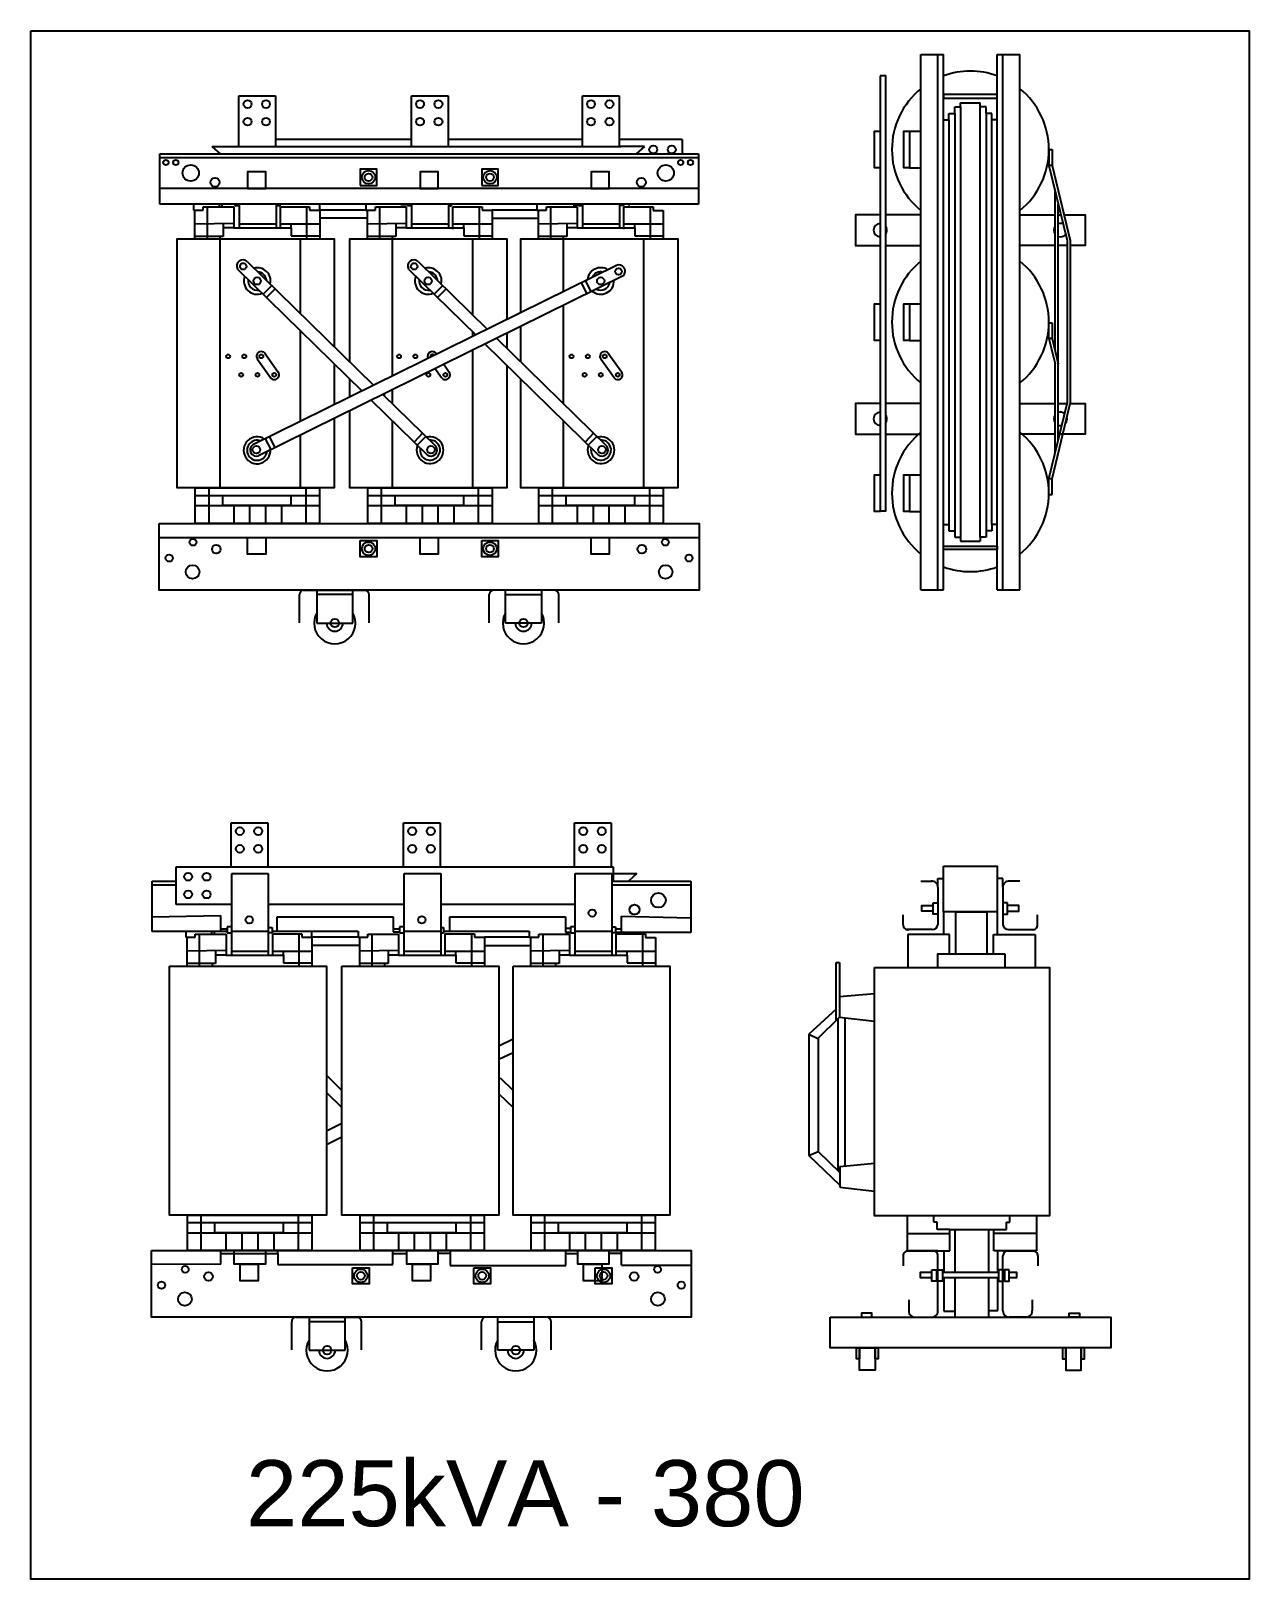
# Model space of a CAD drawing. Header units: millimetres. Extents: x 18098 to 54149, y 8095 to 18524.
# Drawn here: x 28641 to 31386, y 9622 to 13110 of the extents above; entities that cross this region are included whole.
import ezdxf

# ---------------------------------------------------------------- set-up
doc = ezdxf.new("R2010")
doc.units = ezdxf.units.MM
for name, color, linetype in [('BOBINA', 2, 'Continuous'), ('CULATRA', 1, 'Continuous'), ('DETALHE', 3, 'Continuous'), ('L1', 1, 'Continuous'), ('L2', 2, 'Continuous')]:
    doc.layers.add(name, color=color, linetype=linetype)
doc.styles.get("Standard").update_dxf_attribs({"font": 'arial.ttf'})

msp = doc.modelspace()

# ---------------------------------------------------------------- linework, layer by layer
at = {"layer": 'BOBINA'}
for points in [[(29324.9, 12237.5), (29324.9, 12080.5), (28971.1, 12080.5), (28971.1, 12641.6), (29324.9, 12641.6), (29324.9, 12398.6)], [(29359.8, 12364.4), (29359.8, 12641.6), (29713.5, 12641.6), (29713.5, 12459.8)], [(29745.1, 12475.4), (29745.1, 12641.6), (30098.9, 12641.6), (30098.9, 12080.5), (29745.1, 12080.5), (29745.1, 12239.1)], [(29713.5, 12429.1), (29713.5, 12395.4)], [(29745.1, 12364.4), (29745.1, 12444.7)], [(29324.9, 12360.1), (29324.9, 12322.7)], [(29713.5, 12356.9), (29713.5, 12254.7)], [(29324.9, 12322.7), (29324.9, 12268.1)], [(29359.8, 12285.3), (29359.8, 12326)], [(29745.1, 12239.1), (29745.1, 12326)], [(29713.5, 12254.7), (29713.5, 12080.5), (29359.8, 12080.5), (29359.8, 12254.7)]]:
    msp.add_lwpolyline(points, dxfattribs=at)
for points in [[(28953.7, 11003.3), (29307.5, 11003.3), (29307.5, 10442.2), (28953.7, 10442.2)], [(29342.3, 11003.3), (29696.1, 11003.3), (29696.1, 10442.2), (29342.3, 10442.2)], [(29727.7, 11003.3), (30081.4, 11003.3), (30081.4, 10442.2), (29727.7, 10442.2)], [(30542.6, 11000.3), (30937, 11000.3), (30937, 10440.2), (30542.6, 10440.2)]]:
    msp.add_lwpolyline(points, close=True, dxfattribs=at)
at = {"layer": 'CULATRA'}
for p, q in [((29049.1, 12849.8), (29068, 12833.1)), ((29498.7, 12865.2), (29192.6, 12865.2)), ((29884, 12865.2), (29581.3, 12865.2)), ((30108.9, 12865.2), (29966.6, 12865.2)), ((30024.2, 12849.8), (29971, 12849.8)), ((30024.2, 12849.8), (30005.4, 12833.1)), ((30108.9, 12865.2), (30108.9, 12833.1)), ((28931.7, 12719.6), (28931.7, 12833.1)), ((28931.7, 12833.1), (30145.5, 12833.1)), ((28931.7, 12824.8), (30145.5, 12824.8)), ((30145.5, 12833.1), (30145.5, 12719.6)), ((30145.5, 12755.2), (28931.7, 12755.2)), ((30145.5, 12719.6), (28931.7, 12719.6)), ((29007.5, 12719.6), (29007.5, 12706.4)), ((29007.5, 12706.4), (29011, 12706.4)), ((29065.5, 12719.6), (29065.5, 12713.6)), ((29071.4, 12719.6), (29071.4, 12713.6)), ((29101, 12719.6), (29101, 12716.6)), ((29101, 12716.6), (29111.2, 12716.6)), ((29202.1, 12716.1), (29193.7, 12716.1)), ((29202.1, 12719.6), (29202.1, 12716.1)), ((29292.2, 12706.4), (29292.2, 12720.5)), ((29396.1, 12706.4), (29292.2, 12706.4)), ((29396.1, 12719.6), (29396.1, 12706.4)), ((29396.1, 12706.4), (29399.6, 12706.4)), ((29475.2, 12719.6), (29475.2, 12718.8)), ((29475.2, 12718.8), (29489.6, 12718.8)), ((29489.6, 12719.6), (29489.6, 12716.6)), ((29489.6, 12716.6), (29499.8, 12716.6)), ((29588.7, 12715.7), (29582.3, 12715.7)), ((29588.7, 12719.6), (29588.7, 12715.7)), ((29781.5, 12706.4), (29680.8, 12706.4)), ((29781.5, 12720.5), (29781.5, 12706.4)), ((29781.5, 12706.4), (29785, 12706.4)), ((29863.6, 12719.6), (29863.6, 12718.3)), ((29863.6, 12718.3), (29875, 12718.3)), ((29875, 12719.6), (29875, 12716.6)), ((29875, 12716.6), (29885.2, 12716.6)), ((29976.4, 12716.8), (29967.7, 12716.8)), ((29976.4, 12719.6), (29976.4, 12716.8)), ((29989.6, 12717), (29989.6, 12719.6)), ((29292.2, 12688.9), (29399.6, 12688.9)), ((29680.8, 12688.1), (29785, 12688.1)), ((29066.9, 12641.6), (29066.9, 12080.5)), ((29247.7, 12641.6), (29247.7, 12474.2)), ((29455.6, 12641.6), (29455.6, 12381.9)), ((29636.4, 12641.6), (29636.4, 12470.9)), ((29840.9, 12641.6), (29840.9, 12522.6)), ((30021.7, 12641.6), (30021.7, 12080.5)), ((29106.9, 12573.7), (29387.4, 12298.9)), ((29128.6, 12590.9), (29413.5, 12311.8)), ((29960.6, 12581.6), (29141.2, 12177.5)), ((29975.9, 12558.5), (29154, 12153.2)), ((29492.2, 12573.7), (29643.7, 12425.3)), ((29513.9, 12590.9), (29669.8, 12438.2)), ((29184.1, 12536.5), (29164.9, 12516.9)), ((29191.6, 12529.2), (29172.3, 12509.5)), ((29569.4, 12536.5), (29550.2, 12516.9)), ((29576.9, 12529.2), (29557.7, 12509.5)), ((29881.5, 12542.6), (29893.7, 12517.9)), ((29890.9, 12547.2), (29903.1, 12522.6)), ((29840.9, 12492), (29840.9, 12270.6)), ((29247.7, 12435.7), (29247.7, 12247.2)), ((29636.4, 12432.5), (29636.4, 12421.7)), ((29690.6, 12417.8), (29939.1, 12174.5)), ((29168.2, 12384.4), (29198.7, 12341.6)), ((29553.5, 12384.4), (29555.4, 12381.8)), ((29636.4, 12391.1), (29636.4, 12250.4)), ((29664.5, 12404.9), (29919.4, 12155.2)), ((29942.2, 12384.4), (29972.7, 12341.6)), ((29181.5, 12328.3), (29151.5, 12370.6)), ((29455.6, 12381.9), (29455.6, 12332.5)), ((29566.9, 12328.3), (29551.9, 12349.4)), ((29571.6, 12359.1), (29584, 12341.6)), ((29955.5, 12328.3), (29925.5, 12370.6)), ((29408.2, 12278.5), (29534.1, 12155.2)), ((29434.3, 12291.4), (29553.7, 12174.5)), ((29437, 12292.7), (29437, 12288.8)), ((29455.6, 12301.9), (29455.6, 12270.6)), ((29247.7, 12247.2), (29247.7, 12230)), ((29636.4, 12250.4), (29636.4, 12080.5)), ((29455.6, 12232.1), (29455.6, 12080.5)), ((29840.9, 12232.1), (29840.9, 12191.8)), ((29169.4, 12191.5), (29181.6, 12166.9)), ((29178.5, 12196.1), (29190.8, 12171.5)), ((29247.7, 12199.4), (29247.7, 12080.5)), ((29523.9, 12203.6), (29504.7, 12184)), ((29531.2, 12196.5), (29512, 12176.9)), ((29840.9, 12191.8), (29840.9, 12080.5)), ((29909.3, 12203.6), (29890.1, 12184)), ((29916.6, 12196.5), (29897.4, 12176.9)), ((28930.5, 11968.9), (30146.9, 11968.9)), ((29285.5, 11850.3), (29285.5, 11776.1)), ((29366.6, 11840.2), (29285.5, 11840.2)), ((29366.6, 11776.1), (29366.6, 11850.3)), ((29710.8, 11776.1), (29710.8, 11850.3)), ((29710.8, 11840.2), (29791.8, 11840.2)), ((29791.8, 11850.3), (29791.8, 11776.1)), ((29285.5, 11776.1), (29366.6, 11776.1)), ((29791.8, 11776.1), (29710.8, 11776.1)), ((29953.5, 11227), (29953.5, 11194.8)), ((29953.5, 11211.5), (30006.7, 11211.5)), ((30006.7, 11211.5), (29987.9, 11194.8)), ((28914.3, 11081.3), (28914.3, 11194.8)), ((28914.3, 11194.8), (28968.5, 11194.8)), ((28914.3, 11186.5), (28968.5, 11186.5)), ((29950.2, 11194.8), (30128.1, 11194.8)), ((29950.2, 11186.5), (30128.1, 11186.5)), ((30128.1, 11194.8), (30128.1, 11078.7)), ((29176.2, 11143), (29482.4, 11143)), ((29564.9, 11143), (29867.7, 11143)), ((28914.3, 11114.3), (29068.8, 11117)), ((29068.8, 11117), (29068.8, 11081.3)), ((29093.8, 11091.7), (29083.6, 11091.7)), ((29083.6, 11091.7), (29083.6, 11078.3)), ((29196.2, 11082.2), (29196.2, 11114.3)), ((29196.2, 11114.3), (29457.7, 11114.3)), ((29457.7, 11114.3), (29457.7, 11080.6)), ((29482.4, 11091.7), (29472.2, 11091.7)), ((29472.2, 11091.7), (29472.2, 11078.3)), ((29585, 11082.2), (29585, 11114)), ((29585, 11114), (29846.1, 11114)), ((29846.1, 11114), (29846.1, 11080)), ((29867.7, 11091.7), (29857.5, 11091.7)), ((29857.5, 11091.7), (29857.5, 11078.3)), ((29972.1, 11078.7), (29972.1, 11115.4)), ((29972.1, 11115.4), (30128.1, 11111.6)), ((29083.6, 11081.3), (28914.3, 11081.3)), ((28990.1, 11081.3), (28990.1, 11068.1)), ((28990.1, 11068.1), (28993.6, 11068.1)), ((29048.1, 11081.3), (29048.1, 11075.3)), ((29053.9, 11081.3), (29053.9, 11075.3)), ((29068.8, 11087.3), (29083.6, 11087.3)), ((29083.6, 11078.3), (29093.8, 11078.3)), ((29176.2, 11090.5), (29184.7, 11090.5)), ((29184.7, 11077.8), (29176.2, 11077.8)), ((29184.7, 11090.5), (29184.7, 11077.8)), ((29184.7, 11082.2), (29378.7, 11082.2)), ((29274.7, 11068.1), (29274.7, 11082.2)), ((29378.7, 11068.1), (29274.7, 11068.1)), ((29378.7, 11082.2), (29378.7, 11068.1)), ((29378.7, 11068.1), (29382.2, 11068.1)), ((29457.7, 11087.2), (29472.2, 11087.2)), ((29457.7, 11080.6), (29472.2, 11080.6)), ((29472.2, 11078.3), (29482.4, 11078.3)), ((29564.9, 11090.1), (29571.3, 11090.1)), ((29571.3, 11077.5), (29564.9, 11077.5)), ((29571.3, 11090.1), (29571.3, 11077.5)), ((29571.3, 11082.2), (29764, 11082.2)), ((29764, 11068.1), (29663.3, 11068.1)), ((29764, 11082.2), (29764, 11068.1)), ((29764, 11068.1), (29767.5, 11068.1)), ((29857.5, 11087.7), (29846.1, 11087.7)), ((29846.1, 11080), (29857.5, 11080)), ((29857.5, 11078.3), (29867.7, 11078.3)), ((29950.2, 11091.3), (29958.9, 11091.3)), ((29958.9, 11078.5), (29950.2, 11078.5)), ((29958.9, 11091.3), (29958.9, 11078.5)), ((29958.9, 11087.4), (29972.1, 11087.4)), ((30128.1, 11078.7), (29959.6, 11078.7)), ((29274.7, 11050.6), (29382.2, 11050.6)), ((29663.3, 11049.8), (29767.5, 11049.8)), ((30615.9, 10440.2), (30615.9, 10361.3)), ((30675.8, 10426.4), (30675.8, 10440.2)), ((30847.5, 10426.4), (30847.5, 10440.2)), ((30907.4, 10440.2), (30907.4, 10361.3)), ((30615.9, 10400.8), (30712.2, 10400.8)), ((30683.6, 10426.4), (30675.8, 10426.4)), ((30683.6, 10409.9), (30683.6, 10426.4)), ((30712.2, 10409.9), (30683.6, 10409.9)), ((30712.2, 10361.3), (30712.2, 10409.9)), ((30712.2, 10409.9), (30811, 10409.9)), ((30723.6, 10409.9), (30723.6, 10313.4)), ((30799.4, 10409.9), (30799.4, 10313.4)), ((30811, 10361.3), (30811, 10409.9)), ((30811, 10409.9), (30839.7, 10409.9)), ((30907.4, 10400.8), (30811, 10400.8)), ((30839.7, 10409.9), (30839.7, 10426.4)), ((30839.7, 10426.4), (30847.5, 10426.4)), ((29069.4, 10332), (29069.4, 10362.4)), ((29197.5, 10355.6), (29197.5, 10362.4)), ((29457, 10331.1), (29457, 10362.4)), ((29586.2, 10362.4), (29586.2, 10328.3)), ((29846.6, 10328.3), (29846.6, 10362.4)), ((29972.3, 10329.7), (29972.3, 10362.4)), ((30698.3, 10361.3), (30698.3, 10313.4)), ((30820.2, 10313.4), (30820.2, 10361.3)), ((29069.4, 10332), (28913, 10330.6)), ((29069.4, 10355.6), (29099.6, 10355.6)), ((29099.6, 10355.6), (29197.5, 10355.6)), ((29197.5, 10355.6), (29197.5, 10331.1)), ((29197.5, 10331.1), (29457, 10331.1)), ((29457, 10355.9), (29488.3, 10355.9)), ((29558.2, 10356.3), (29586.2, 10356.3)), ((29586.2, 10328.3), (29846.6, 10328.3)), ((29846.6, 10355.8), (29873.6, 10355.8)), ((29943.6, 10356.5), (29972.3, 10356.5)), ((29972.3, 10329.7), (30129.4, 10329.7)), ((30698.3, 10300.7), (30698.3, 10225.4)), ((30723.6, 10300.7), (30723.6, 10212.3)), ((30799.4, 10300.7), (30799.4, 10212.3)), ((30820.2, 10227.5), (30820.2, 10300.7)), ((30698.3, 10225.4), (30723.6, 10225.4)), ((30799.4, 10227.5), (30820.2, 10227.5)), ((29268.1, 10212), (29268.1, 10137.8)), ((29349.1, 10201.9), (29268.1, 10201.9)), ((29349.1, 10137.8), (29349.1, 10212)), ((29693.3, 10137.8), (29693.3, 10212)), ((29693.3, 10201.9), (29774.4, 10201.9)), ((29774.4, 10212), (29774.4, 10137.8)), ((29268.1, 10137.8), (29349.1, 10137.8)), ((29774.4, 10137.8), (29693.3, 10137.8))]:
    msp.add_line(p, q, dxfattribs=at)
for points in [[(29383.5, 12762.2), (29420.9, 12762.2), (29420.9, 12798.7), (29383.5, 12798.7)], [(29657.1, 12762.2), (29694.4, 12762.2), (29694.4, 12798.7), (29657.1, 12798.7)], [(28930.5, 12000.7), (30146.9, 12000.7), (30146.9, 11850.3), (28930.5, 11850.3)], [(29383.5, 11961.9), (29420.9, 11961.9), (29420.9, 11925.4), (29383.5, 11925.4)], [(29657.1, 11961.9), (29694.4, 11961.9), (29694.4, 11925.4), (29657.1, 11925.4)], [(28913, 10362.4), (30129.4, 10362.4), (30129.4, 10212), (28913, 10212)], [(29366.1, 10323.6), (29403.4, 10323.6), (29403.4, 10287.1), (29366.1, 10287.1)], [(29639.6, 10323.6), (29677, 10323.6), (29677, 10287.1), (29639.6, 10287.1)], [(29913.1, 10323.6), (29950.4, 10323.6), (29950.4, 10287.1), (29913.1, 10287.1)], [(30513.2, 10212.3), (30536.2, 10212.3), (30536.2, 10220.9), (30513.2, 10220.9)], [(31004, 10212.3), (30981, 10212.3), (30981, 10220.9), (31004, 10220.9)], [(30442.4, 10212.3), (31074.8, 10212.3), (31074.8, 10143.4), (30442.4, 10143.4)], [(30501.7, 10143.4), (30508.8, 10143.4), (30508.8, 10118), (30501.7, 10118)], [(30508.8, 10143.4), (30543.7, 10143.4), (30543.7, 10092.7), (30508.8, 10092.7)], [(30543.7, 10143.4), (30550.8, 10143.4), (30550.8, 10118), (30543.7, 10118)], [(30973.4, 10143.4), (30966.3, 10143.4), (30966.3, 10118), (30973.4, 10118)], [(31008.4, 10143.4), (30973.4, 10143.4), (30973.4, 10092.7), (31008.4, 10092.7)], [(31015.5, 10143.4), (31008.4, 10143.4), (31008.4, 10118), (31015.5, 10118)]]:
    msp.add_lwpolyline(points, close=True, dxfattribs=at)
for points in [[(30555, 12695.8), (30499.7, 12695.8), (30499.7, 12626.9), (30555, 12626.9)], [(30646.8, 12695.8), (30568.2, 12695.8)], [(30870, 12695.8), (30949.1, 12695.8)], [(30956.5, 12695.8), (30962.2, 12695.8)], [(30969.6, 12695.8), (31017.1, 12695.8), (31017.1, 12626.9), (30983.6, 12626.9)], [(30568.2, 12626.9), (30646.8, 12626.9)], [(30949.1, 12626.9), (30870, 12626.9)], [(30976.2, 12626.9), (30956.5, 12626.9)], [(30555, 12270.6), (30499.7, 12270.6), (30499.7, 12201.6), (30555, 12201.6)], [(30646.8, 12270.6), (30568.2, 12270.6)], [(30870, 12270.6), (30949.1, 12270.6)], [(30956.5, 12270.6), (30976.2, 12270.6)], [(30983.6, 12270.6), (31017.1, 12270.6), (31017.1, 12201.6), (30956.5, 12201.6)], [(30568.2, 12201.6), (30646.8, 12201.6)], [(30949.1, 12201.6), (30870, 12201.6)]]:
    msp.add_lwpolyline(points, dxfattribs=at)
for centre, radius in [((28945.6, 12813.8), 5.92), ((28967.9, 12813.8), 5.92), ((29001.4, 12790.1), 18.3), ((30071.9, 12790.1), 18.3), ((30105.5, 12813.8), 5.92), ((30127.7, 12813.8), 5.92), ((29056.3, 12768.9), 10.3), ((29402.2, 12780.5), 15.1), ((29402.2, 12780.5), 8.73), ((29675.8, 12780.5), 15.1), ((29675.8, 12780.5), 8.73), ((30017, 12768.9), 10.3), ((29119.9, 12579.8), 7.42), ((29505.2, 12579.8), 7.42), ((29965.4, 12568.4), 7.42), ((29151.3, 12546.8), 8.27), ((29536.7, 12546.8), 8.27), ((29925.3, 12546.8), 8.27), ((29085.7, 12376.9), 4.25), ((29122.2, 12376.9), 4.25), ((29160.4, 12376.9), 4.25), ((29471, 12376.9), 4.25), ((29507.6, 12376.9), 4.25), ((29859.6, 12376.9), 4.25), ((29896.2, 12376.9), 4.25), ((29934.4, 12376.9), 4.25), ((29115.1, 12335.3), 4.25), ((29151.7, 12335.3), 4.25), ((29189.8, 12335.3), 4.25), ((29537, 12335.3), 4.25), ((29575.2, 12335.3), 4.25), ((29889.1, 12335.3), 4.25), ((29925.7, 12335.3), 4.25), ((29963.8, 12335.3), 4.25), ((29149.4, 12166.7), 8.52), ((29542.7, 12166.7), 8.52), ((29928, 12166.7), 8.52), ((29006.5, 11958.2), 7.69), ((30070.9, 11958.2), 7.69), ((28953, 11922.6), 8.09), ((29059.1, 11942.4), 9.71), ((29402.2, 11943.6), 15.1), ((29402.2, 11943.6), 8.73), ((29675.8, 11943.6), 15.1), ((29675.8, 11943.6), 8.73), ((30018.3, 11942.4), 9.71), ((30124.3, 11922.6), 8.09), ((29005.7, 11891.4), 15.4), ((30071.7, 11891.4), 15.4), ((29326.1, 11776.1), 9.6), ((29751.3, 11776.1), 9.6), ((30055.3, 11151.5), 16.5), ((29906.4, 11122.7), 8.21), ((30001.5, 11130.4), 11.3), ((29133.4, 11107.3), 8.21), ((29522.1, 11107.3), 8.21), ((28989, 10319.9), 7.69), ((30053.5, 10319.9), 7.69), ((28935.6, 10284.3), 8.09), ((29041.6, 10304.1), 9.71), ((29384.7, 10305.4), 15.1), ((29384.7, 10305.4), 8.73), ((29658.3, 10305.4), 15.1), ((29658.3, 10305.4), 8.73), ((29931.8, 10305.4), 15.1), ((29931.8, 10305.4), 8.73), ((30000.8, 10304.1), 9.71), ((30106.9, 10284.3), 8.09), ((28988.2, 10253.1), 15.4), ((30054.3, 10253.1), 15.4), ((29308.6, 10137.8), 9.6), ((29733.9, 10137.8), 9.6)]:
    msp.add_circle(centre, radius, dxfattribs=at)
for centre, radius, start, end in [((29119, 12580.7), 14, 46.642, 210.024), ((29504.3, 12580.7), 14, 46.642, 210.024), ((29151.3, 12546.8), 30, 159.0021, 292.1868), ((29151.3, 12546.8), 30, 159.0021, 292.1868), ((29151.3, 12546.8), 30, 346.7722, 104.4167), ((29151.3, 12546.8), 30, 346.7722, 104.4167), ((29151.3, 12546.8), 20.7, 4.2638, 86.9251), ((29536.7, 12546.8), 30, 159.0021, 292.1868), ((29536.7, 12546.8), 30, 159.0021, 292.1868), ((29536.7, 12546.8), 30, 346.7722, 104.4167), ((29536.7, 12546.8), 30, 346.7722, 104.4167), ((29536.7, 12546.8), 20.7, 4.2638, 86.9251), ((29925.3, 12546.8), 30, 57.4747, 175.1192), ((29925.3, 12546.8), 30, 57.4747, 175.1192), ((29925.3, 12546.8), 20.7, 74.9663, 157.6276), ((29966.5, 12569), 14, 311.8674, 115.2494), ((29151.3, 12546.8), 20.7, 170.7808, 280.4081), ((29536.7, 12546.8), 20.7, 170.7808, 280.4081), ((29925.3, 12546.8), 30, 229.7046, 2.8893), ((29925.3, 12546.8), 30, 229.7046, 2.8893), ((29925.3, 12546.8), 20.7, 241.4833, 351.1106), ((29160.4, 12376.9), 10.8, 26.9095, 215.3387), ((29545.7, 12376.9), 10.8, 26.9095, 205.7743), ((29934.4, 12376.9), 10.8, 26.9095, 215.3387), ((29545.7, 12376.9), 4.25, 27.4774, 205.0295), ((29189.8, 12335.3), 10.8, 210.637, 35.4323), ((29575.2, 12335.3), 10.8, 210.637, 35.4323), ((29963.8, 12335.3), 10.8, 210.637, 35.4323), ((29150.9, 12165.3), 30.3, 56.8542, 2.7277), ((29150.9, 12165.3), 22.6, 69.111, 353.8189), ((29149.1, 12166.1), 13.9, 124.871, 290.4644), ((29540.7, 12165.8), 30.3, 159.3603, 105.2339), ((29540.7, 12165.8), 22.6, 168.2691, 92.9771), ((29542.7, 12166.1), 13.9, 231.6236, 37.217), ((29926, 12165.8), 30.3, 159.3603, 105.2339), ((29926, 12165.8), 22.6, 168.2691, 92.9771), ((29928, 12166.1), 13.9, 231.6236, 37.217), ((29326.1, 11776.1), 46.7, 150.1435, 29.8565), ((29751.3, 11776.1), 46.7, 150.1435, 29.8565), ((29326.1, 11776.1), 18.4, 180, 0), ((29751.3, 11776.1), 18.4, 180, 0), ((29308.6, 10137.8), 46.7, 150.1435, 29.8565), ((29733.9, 10137.8), 46.7, 150.1435, 29.8565), ((29308.6, 10137.8), 18.4, 180, 0), ((29733.9, 10137.8), 18.4, 180, 0)]:
    msp.add_arc(centre, radius, start, end, dxfattribs=at)
at = {"layer": 'DETALHE'}
for p, q in [((29246.5, 11776.7), (29246.5, 11840.3)), ((29254.7, 11850.3), (29395.1, 11850.3)), ((29403.3, 11776.7), (29403.3, 11840.3)), ((29674, 11776.7), (29674, 11840.3)), ((29822.7, 11850.3), (29682.2, 11850.3)), ((29830.9, 11776.7), (29830.9, 11840.3)), ((30646.8, 11194.9), (30672, 11194.9)), ((30685.2, 11180.9), (30685.2, 11096.4)), ((30831.6, 11180.9), (30831.6, 11096.4)), ((30870, 11194.9), (30844.8, 11194.9)), ((30606.8, 11096.4), (30606.8, 11118.7)), ((30910, 11096.4), (30910, 11118.7)), ((30672.6, 11085.3), (30615.9, 11085.3)), ((30844.2, 11085.3), (30900.9, 11085.3)), ((30615.9, 10361.3), (30712.2, 10361.3)), ((30685.2, 10361.3), (30615.9, 10361.3)), ((30907.4, 10361.3), (30811, 10361.3)), ((30901.3, 10361.3), (30811, 10361.3)), ((30831.9, 10361.3), (30901.3, 10361.3)), ((30606.8, 10350.2), (30606.8, 10327.9)), ((30685.2, 10226.3), (30685.2, 10350.2)), ((30831.9, 10226.3), (30831.9, 10350.2)), ((30910.4, 10350.2), (30910.4, 10327.9)), ((30619.5, 10251), (30619.5, 10226.3)), ((30897.7, 10251), (30897.7, 10226.3)), ((29229, 10138.4), (29229, 10202)), ((29237.3, 10212), (29377.7, 10212)), ((29385.9, 10138.4), (29385.9, 10202)), ((29656.6, 10138.4), (29656.6, 10202)), ((29805.2, 10212), (29664.8, 10212)), ((29813.4, 10138.4), (29813.4, 10202)), ((30632.6, 10212.3), (30672, 10212.3)), ((30884.5, 10212.3), (30845.1, 10212.3))]:
    msp.add_line(p, q, dxfattribs=at)
for centre, radius, start, end in [((29256.7, 11840.3), 10.2, 101.207, 180), ((29393.1, 11840.3), 10.2, 0, 78.793), ((29684.2, 11840.3), 10.2, 101.207, 180), ((29820.7, 11840.3), 10.2, 0, 78.793), ((30671.2, 11180.9), 14, 0, 93.3125), ((30845.6, 11180.9), 14, 86.6875, 180), ((30618, 11096.4), 11.2, 180, 277.5762), ((30672.6, 11098.1), 12.7, 269.8365, 352.5873), ((30844.2, 11098.1), 12.7, 187.4127, 270.1635), ((30898.8, 11096.4), 11.2, 262.4238, 0), ((30618, 10350.2), 11.2, 82.4238, 180), ((30674.1, 10350.2), 11.2, 0, 97.5762), ((30843.1, 10350.2), 11.2, 82.4238, 180), ((30899.2, 10350.2), 11.2, 0, 97.5762), ((30633.5, 10226.3), 14, 180, 273.3125), ((30671.2, 10226.3), 14, 266.6875, 0), ((30845.9, 10226.3), 14, 180, 273.3125), ((30883.7, 10226.3), 14, 266.6875, 0), ((29239.2, 10202), 10.2, 101.207, 180), ((29375.7, 10202), 10.2, 0, 78.793), ((29666.8, 10202), 10.2, 101.207, 180), ((29803.2, 10202), 10.2, 0, 78.793)]:
    msp.add_arc(centre, radius, start, end, dxfattribs=at)
at = {"layer": 'L1'}
for p, q in [((30646.8, 11851), (30646.8, 13057.3)), ((30646.8, 13057.3), (30697.9, 13057.3)), ((30685.2, 11851), (30685.2, 13057.3)), ((30697.9, 11851), (30697.9, 13057.3)), ((30818.9, 11851), (30818.9, 13057.3)), ((30818.9, 13057.3), (30870, 13057.3)), ((30831.6, 11851), (30831.6, 13057.3)), ((30870, 11851), (30870, 13057.3)), ((29110.1, 12849.8), (29110.1, 12964.3)), ((29110.1, 12964.3), (29192.6, 12964.3)), ((29192.6, 12964.3), (29192.6, 12849.8)), ((29498.7, 12849.8), (29498.7, 12964.3)), ((29498.7, 12964.3), (29581.3, 12964.3)), ((29581.3, 12964.3), (29581.3, 12849.8)), ((29884, 12849.8), (29884, 12964.3)), ((29884, 12964.3), (29966.6, 12964.3)), ((29966.6, 12964.3), (29966.6, 12849.8)), ((30736.2, 12938.8), (30736.2, 12948)), ((30736.2, 12948), (30780.6, 12948)), ((30780.6, 12938.8), (30780.6, 12948)), ((30697.7, 12909.8), (30710.1, 12909.8)), ((30710.1, 12909.8), (30710.1, 12924.3)), ((30710.1, 12924.3), (30723.2, 12924.3)), ((30710.1, 12909.8), (30710.1, 11998.5)), ((30723.2, 12924.3), (30723.2, 12938.8)), ((30723.2, 12938.8), (30736.2, 12938.8)), ((30723.2, 12924.3), (30723.2, 11984)), ((30736.2, 12938.8), (30736.2, 11969.5)), ((30793.6, 12938.8), (30780.6, 12938.8)), ((30780.6, 11969.5), (30780.6, 12938.8)), ((30793.6, 12924.3), (30793.6, 12938.8)), ((30806.6, 12924.3), (30793.6, 12924.3)), ((30793.6, 12924.3), (30793.6, 11984)), ((30806.6, 12909.8), (30806.6, 12924.3)), ((30819.1, 12909.8), (30806.6, 12909.8)), ((30806.6, 11998.5), (30806.6, 12909.8)), ((30620.9, 12884), (30646.8, 12884)), ((29049.1, 12849.8), (29971, 12849.8)), ((30935.3, 12842.8), (30935.3, 12807.2)), ((30935.3, 12842.8), (30942.6, 12842.8)), ((30942.6, 12842.8), (30942.6, 12807.2)), ((30620.9, 12801.6), (30646.8, 12801.6)), ((30935.3, 12807.2), (30976.2, 12637.9)), ((30942.6, 12807.2), (30935.3, 12807.2)), ((30942.6, 12807.2), (30983.6, 12637.7)), ((30949.1, 12390.5), (30949.1, 12748.7)), ((29011, 12641.6), (29011, 12706.4)), ((29011, 12706.4), (29029.2, 12706.4)), ((29029.2, 12706.4), (29029.2, 12713.6)), ((29029.2, 12713.6), (29098.5, 12713.6)), ((29029.2, 12706.4), (29029.2, 12706.4)), ((29038.2, 12713.6), (29038.2, 12641.6)), ((29098.5, 12713.6), (29098.5, 12706.4)), ((29098.5, 12706.4), (29098.5, 12666.4)), ((29111.2, 12666.4), (29111.2, 12719.6)), ((29193.7, 12719.6), (29193.7, 12666.4)), ((29203.5, 12666.4), (29203.5, 12714)), ((29203.5, 12714), (29269.4, 12714)), ((29262.7, 12714), (29262.7, 12641.6)), ((29269.4, 12714), (29269.4, 12706.4)), ((29269.4, 12706.4), (29292.2, 12706.4)), ((29292.2, 12706.4), (29292.2, 12641.6)), ((29399.6, 12641.6), (29399.6, 12706.4)), ((29399.6, 12706.4), (29417.8, 12706.4)), ((29417.8, 12706.4), (29417.8, 12713.6)), ((29417.8, 12713.6), (29487.1, 12713.6)), ((29417.8, 12706.4), (29417.8, 12706.4)), ((29426.8, 12713.6), (29426.8, 12641.6)), ((29487.1, 12713.6), (29487.1, 12706.4)), ((29487.1, 12706.4), (29487.1, 12666.4)), ((29499.8, 12666.4), (29499.8, 12719.6)), ((29582.3, 12719.6), (29582.3, 12666.4)), ((29592.2, 12663.7), (29592.2, 12714)), ((29592.2, 12714), (29658.1, 12714)), ((29651.3, 12714), (29651.3, 12641.6)), ((29658.1, 12714), (29658.1, 12706.4)), ((29658.1, 12706.4), (29680.8, 12706.4)), ((29680.8, 12706.4), (29680.8, 12641.6)), ((29785, 12641.6), (29785, 12706.4)), ((29785, 12706.4), (29803.1, 12706.4)), ((29803.1, 12706.4), (29803.1, 12713.6)), ((29803.1, 12713.6), (29872.4, 12713.6)), ((29803.1, 12706.4), (29803.1, 12706.4)), ((29812.2, 12713.6), (29812.2, 12641.6)), ((29872.4, 12713.6), (29872.4, 12706.4)), ((29872.4, 12706.4), (29872.4, 12666.4)), ((29885.2, 12666.4), (29885.2, 12719.6)), ((29967.7, 12719.6), (29967.7, 12666.4)), ((29977.5, 12663.7), (29977.5, 12714)), ((29977.5, 12714), (30043.4, 12714)), ((30036.7, 12714), (30036.7, 12641.6)), ((30043.4, 12714), (30043.4, 12705.6)), ((30043.4, 12705.6), (30066.1, 12705.6)), ((30066.1, 12705.6), (30066.1, 12641.6)), ((30956.5, 12359.8), (30956.5, 12719.4)), ((29011, 12675.6), (29098.5, 12677.1)), ((29074.9, 12676.7), (29074.9, 12647.3)), ((29098.5, 12666.4), (29074.9, 12666.4)), ((29098.5, 12666.4), (29228, 12666.4)), ((29111.2, 12675.4), (29193.7, 12675.4)), ((29203.5, 12675.5), (29292.2, 12675.5)), ((29228, 12666.4), (29228, 12675.5)), ((29228, 12666.4), (29228, 12648.8)), ((29399.6, 12675.6), (29487.1, 12677.1)), ((29463.6, 12676.7), (29463.6, 12647.3)), ((29487.1, 12666.4), (29463.6, 12666.4)), ((29487.1, 12666.4), (29616.7, 12666.4)), ((29499.8, 12675.4), (29582.3, 12675.4)), ((29592.2, 12675.5), (29680.8, 12675.5)), ((29616.7, 12666.4), (29616.7, 12675.5)), ((29616.7, 12666.4), (29616.7, 12648.8)), ((29785, 12675.6), (29872.4, 12677.1)), ((29848.9, 12676.7), (29848.9, 12647.3)), ((29872.4, 12666.4), (29848.9, 12666.4)), ((29872.4, 12666.4), (30002, 12666.4)), ((29885.2, 12675.4), (29967.7, 12675.4)), ((29977.5, 12675.5), (30066.1, 12675.5)), ((30002, 12666.4), (30002, 12675.5)), ((30002, 12666.4), (30002, 12648.8)), ((29074.9, 12647.3), (29011, 12647.3)), ((29066.9, 12647.3), (29066.9, 12641.6)), ((29228, 12648.8), (29292.2, 12648.8)), ((29463.6, 12647.3), (29399.6, 12647.3)), ((29455.6, 12647.3), (29455.6, 12641.6)), ((29616.7, 12648.8), (29680.8, 12648.8)), ((29848.9, 12647.3), (29785, 12647.3)), ((29840.9, 12647.3), (29840.9, 12641.6)), ((30002, 12648.8), (30066.1, 12648.8)), ((30976.2, 12637.9), (30976.2, 12270.4)), ((30983.6, 12637.7), (30983.6, 12270.6)), ((30620.9, 12495.4), (30646.8, 12495.4)), ((30935.3, 12417.2), (30935.3, 12452.8)), ((30935.3, 12452.8), (30942.6, 12452.8)), ((30942.6, 12452.8), (30942.6, 12417.2)), ((30935.3, 12417.2), (30949.1, 12360)), ((30942.6, 12417.2), (30935.3, 12417.2)), ((30942.6, 12417.2), (30956.5, 12359.8)), ((30620.9, 12412.9), (30646.8, 12412.9)), ((30949.1, 12158.3), (30949.1, 12360)), ((30956.5, 12189), (30956.5, 12359.8)), ((30935.3, 12101.1), (30976.2, 12270.4)), ((30942.6, 12101.1), (30983.6, 12270.6)), ((30620.9, 12110.1), (30646.8, 12110.1)), ((30935.3, 12065.5), (30935.3, 12101.1)), ((30942.6, 12101.1), (30935.3, 12101.1)), ((30942.6, 12065.5), (30942.6, 12101.1)), ((29011.8, 12063.8), (29291.8, 12063.8)), ((29011.8, 12040.6), (29291.8, 12040.6)), ((29098.2, 12040.6), (29098.2, 12000.7)), ((29134.1, 12040.6), (29134.1, 12000.7)), ((29170, 12040.6), (29170, 12000.7)), ((29205.9, 12040.6), (29205.9, 12000.7)), ((29400.4, 12063.8), (29680.4, 12063.8)), ((29400.4, 12040.6), (29680.4, 12040.6)), ((29486.8, 12040.6), (29486.8, 12000.7)), ((29522.7, 12040.6), (29522.7, 12000.7)), ((29558.6, 12040.6), (29558.6, 12000.7)), ((29594.6, 12040.6), (29594.6, 12000.7)), ((29785.8, 12063.8), (30065.8, 12063.8)), ((29785.8, 12040.6), (30065.8, 12040.6)), ((29872.2, 12040.6), (29872.2, 12000.7)), ((29908.1, 12040.6), (29908.1, 12000.7)), ((29944, 12040.6), (29944, 12000.7)), ((29979.9, 12040.6), (29979.9, 12000.7)), ((30935.3, 12065.5), (30942.6, 12065.5)), ((30620.9, 12027.6), (30646.8, 12027.6)), ((30697.7, 11998.5), (30710.1, 11998.5)), ((30710.1, 11998.5), (30710.1, 11984)), ((30819.1, 11998.5), (30806.6, 11998.5)), ((30806.6, 11998.5), (30806.6, 11984)), ((30710.1, 11984), (30723.2, 11984)), ((30723.2, 11984), (30723.2, 11969.5)), ((30723.2, 11969.5), (30736.2, 11969.5)), ((30736.2, 11969.5), (30736.2, 11960.4)), ((30780.6, 11969.5), (30780.6, 11960.4)), ((30793.6, 11969.5), (30780.6, 11969.5)), ((30806.6, 11984), (30793.6, 11984)), ((30793.6, 11984), (30793.6, 11969.5)), ((30736.2, 11960.4), (30780.6, 11960.4)), ((30646.8, 11851), (30697.9, 11851)), ((30818.9, 11851), (30870, 11851)), ((29092.6, 11227), (29092.6, 11326.1)), ((29092.6, 11326.1), (29175.2, 11326.1)), ((29175.2, 11326.1), (29175.2, 11227)), ((29481.2, 11227), (29481.2, 11326.1)), ((29481.2, 11326.1), (29563.8, 11326.1)), ((29563.8, 11326.1), (29563.8, 11227)), ((29866.6, 11227), (29866.6, 11326.1)), ((29866.6, 11326.1), (29949.2, 11326.1)), ((29949.2, 11326.1), (29949.2, 11227)), ((28968.5, 11142.1), (28968.5, 11227)), ((28968.5, 11227), (29953.5, 11227)), ((29093.8, 11028.1), (29093.8, 11211.5)), ((29093.8, 11211.5), (29176.2, 11211.5)), ((29176.2, 11211.5), (29176.2, 11028.1)), ((29482.4, 11028.1), (29482.4, 11211.5)), ((29482.4, 11211.5), (29564.9, 11211.5)), ((29564.9, 11211.5), (29564.9, 11028.1)), ((29867.7, 11028.1), (29867.7, 11211.5)), ((29867.7, 11211.5), (29950.2, 11211.5)), ((29950.2, 11211.5), (29950.2, 11028.1)), ((30685.2, 11180.9), (30685.2, 11200.5)), ((30685.2, 11200.5), (30697.9, 11200.5)), ((30831.6, 11200.5), (30818.9, 11200.5)), ((30831.6, 11180.9), (30831.6, 11200.5)), ((29093.8, 11142.1), (28968.5, 11142.1)), ((30697.9, 11125.7), (30697.9, 11074.1)), ((30818.9, 11125.7), (30818.9, 11074.1)), ((28993.6, 11003.3), (28993.6, 11068.1)), ((28993.6, 11068.1), (29011.7, 11068.1)), ((29011.7, 11068.1), (29011.7, 11075.3)), ((29011.7, 11075.3), (29081, 11075.3)), ((29011.7, 11068.1), (29011.7, 11068.1)), ((29020.8, 11075.3), (29020.8, 11003.3)), ((29081, 11075.3), (29081, 11068.1)), ((29081, 11068.1), (29081, 11028.1)), ((29093.8, 11082.2), (29176.2, 11082.2)), ((29186.1, 11028.1), (29186.1, 11075.7)), ((29186.1, 11075.7), (29252, 11075.7)), ((29245.3, 11075.7), (29245.3, 11003.3)), ((29252, 11075.7), (29252, 11068.1)), ((29252, 11068.1), (29274.7, 11068.1)), ((29274.7, 11068.1), (29274.7, 11003.3)), ((29382.2, 11003.3), (29382.2, 11068.1)), ((29382.2, 11068.1), (29400.3, 11068.1)), ((29400.3, 11068.1), (29400.3, 11075.3)), ((29400.3, 11075.3), (29469.6, 11075.3)), ((29400.3, 11068.1), (29400.3, 11068.1)), ((29409.4, 11075.3), (29409.4, 11003.3)), ((29469.6, 11075.3), (29469.6, 11068.1)), ((29469.6, 11068.1), (29469.6, 11028.1)), ((29482.4, 11082.2), (29564.9, 11082.2)), ((29574.7, 11025.4), (29574.7, 11075.7)), ((29574.7, 11075.7), (29640.6, 11075.7)), ((29633.9, 11075.7), (29633.9, 11003.3)), ((29640.6, 11075.7), (29640.6, 11068.1)), ((29640.6, 11068.1), (29663.3, 11068.1)), ((29663.3, 11068.1), (29663.3, 11003.3)), ((29767.5, 11003.3), (29767.5, 11068.1)), ((29767.5, 11068.1), (29785.7, 11068.1)), ((29785.7, 11068.1), (29785.7, 11075.3)), ((29785.7, 11075.3), (29855, 11075.3)), ((29785.7, 11068.1), (29785.7, 11068.1)), ((29794.7, 11075.3), (29794.7, 11003.3)), ((29855, 11075.3), (29855, 11068.1)), ((29855, 11068.1), (29855, 11028.1)), ((29867.7, 11082.2), (29950.2, 11082.2)), ((29960.1, 11025.4), (29960.1, 11075.7)), ((29960.1, 11075.7), (30026, 11075.7)), ((30019.2, 11075.7), (30019.2, 11003.3)), ((30026, 11075.7), (30026, 11067.3)), ((30026, 11067.3), (30048.7, 11067.3)), ((30048.7, 11067.3), (30048.7, 11003.3)), ((30711, 11074.1), (30617.2, 11074.1)), ((30617.2, 11074.1), (30617.2, 11000.3)), ((30711, 11030.4), (30711, 11074.1)), ((30810.4, 11030.4), (30810.4, 11074.1)), ((30810.4, 11074.1), (30904.3, 11074.1)), ((30904.3, 11074.1), (30904.3, 11000.3)), ((28993.6, 11037.3), (29081, 11038.8)), ((29057.5, 11038.4), (29057.5, 11009.1)), ((29081, 11028.1), (29057.5, 11028.1)), ((29081, 11028.1), (29210.6, 11028.1)), ((29093.8, 11037.1), (29176.2, 11037.1)), ((29186.1, 11037.2), (29274.7, 11037.2)), ((29210.6, 11028.1), (29210.6, 11037.2)), ((29210.6, 11028.1), (29210.6, 11010.6)), ((29382.2, 11037.3), (29469.6, 11038.8)), ((29446.1, 11038.4), (29446.1, 11009.1)), ((29469.6, 11028.1), (29446.1, 11028.1)), ((29469.6, 11028.1), (29599.2, 11028.1)), ((29482.4, 11037.1), (29564.9, 11037.1)), ((29574.7, 11037.2), (29663.3, 11037.2)), ((29599.2, 11028.1), (29599.2, 11037.2)), ((29599.2, 11028.1), (29599.2, 11010.6)), ((29767.5, 11037.3), (29855, 11038.8)), ((29831.5, 11038.4), (29831.5, 11009.1)), ((29855, 11028.1), (29831.5, 11028.1)), ((29855, 11028.1), (29984.6, 11028.1)), ((29867.7, 11037.1), (29950.2, 11037.1)), ((29960.1, 11037.2), (30048.7, 11037.2)), ((29984.6, 11028.1), (29984.6, 11037.2)), ((29984.6, 11028.1), (29984.6, 11010.6)), ((29057.5, 11009.1), (28993.6, 11009.1)), ((29049.5, 11009.1), (29049.5, 11003.3)), ((29210.6, 11010.6), (29274.7, 11010.6)), ((29446.1, 11009.1), (29382.2, 11009.1)), ((29438.1, 11009.1), (29438.1, 11003.3)), ((29599.2, 11010.6), (29663.3, 11010.6)), ((29831.5, 11009.1), (29767.5, 11009.1)), ((29823.5, 11009.1), (29823.5, 11003.3)), ((29984.6, 11010.6), (30048.7, 11010.6)), ((30455.9, 10881.1), (30455.9, 11011.2)), ((30455.9, 11011.2), (30463.3, 11011.2)), ((30463.3, 11011.2), (30463.3, 10888.4)), ((30542.6, 10940.8), (30463.3, 10933.9)), ((30455.9, 10906), (30394.7, 10849.9)), ((30414.7, 10839.9), (30463.3, 10888.4)), ((30459.5, 10884.6), (30459.5, 10542.5)), ((30463.3, 10888.4), (30542.6, 10879.4)), ((30475.4, 10887), (30475.1, 10552.7)), ((30394.7, 10849.9), (30394.7, 10576.8)), ((30394.7, 10849.9), (30414.7, 10839.9)), ((30394.7, 10849.9), (30394.7, 10576.8)), ((29727.7, 10838.7), (29696.1, 10823.1)), ((30415.1, 10840.3), (30415.1, 10585.5)), ((29727.7, 10808.1), (29696.1, 10792.5)), ((29307.5, 10757.1), (29342.3, 10722.9)), ((29698.8, 10751.2), (29727.7, 10722.9)), ((29307.5, 10718.6), (29342.3, 10684.5)), ((29696.1, 10715.4), (29727.7, 10684.5)), ((29342.3, 10648.6), (29307.5, 10631.4)), ((29342.3, 10618), (29307.5, 10600.8)), ((30394.7, 10576.8), (30415.1, 10585.5)), ((30394.7, 10576.8), (30463.9, 10509.8)), ((30415.1, 10585.5), (30463.9, 10538.3)), ((30463.9, 10551.7), (30542.6, 10559.2)), ((30463.9, 10551.7), (30463.9, 10505.3)), ((30463.9, 10505.3), (30542.6, 10495.9)), ((28994.3, 10425.5), (29274.3, 10425.5)), ((28994.3, 10402.3), (29274.3, 10402.3)), ((29080.7, 10402.3), (29080.7, 10362.4)), ((29116.6, 10402.3), (29116.6, 10362.4)), ((29152.6, 10402.3), (29152.6, 10362.4)), ((29188.5, 10402.3), (29188.5, 10362.4)), ((29383, 10425.5), (29663, 10425.5)), ((29383, 10402.3), (29663, 10402.3)), ((29469.4, 10402.3), (29469.4, 10362.4)), ((29505.3, 10402.3), (29505.3, 10362.4)), ((29541.2, 10402.3), (29541.2, 10362.4)), ((29577.1, 10402.3), (29577.1, 10362.4)), ((29768.3, 10425.5), (30048.3, 10425.5)), ((29768.3, 10402.3), (30048.3, 10402.3)), ((29854.7, 10402.3), (29854.7, 10362.4)), ((29890.6, 10402.3), (29890.6, 10362.4)), ((29926.5, 10402.3), (29926.5, 10362.4)), ((29962.5, 10402.3), (29962.5, 10362.4))]:
    msp.add_line(p, q, dxfattribs=at)
for points in [[(28641.4, 13110.1), (31386.4, 13110.1), (31386.4, 9622.2), (28641.4, 9622.2)], [(30555, 13009.3), (30555, 12028.6), (30568.2, 12028.6), (30568.2, 13009.3)], [(30697.9, 12958.8), (30818.9, 12958.8), (30818.9, 12966.7), (30697.9, 12966.7)], [(30555, 12884), (30555, 12801.6), (30542.6, 12801.6), (30542.6, 12884)], [(30620.9, 12884), (30620.9, 12801.6), (30608.4, 12801.6), (30608.4, 12884)], [(29129.7, 12755.2), (29170.4, 12755.2), (29170.4, 12793), (29129.7, 12793)], [(29518.4, 12755.2), (29559, 12755.2), (29559, 12793), (29518.4, 12793)], [(29903.7, 12755.2), (29944.4, 12755.2), (29944.4, 12793), (29903.7, 12793)], [(30555, 12495.4), (30555, 12412.9), (30542.6, 12412.9), (30542.6, 12495.4)], [(30620.9, 12495.4), (30620.9, 12412.9), (30608.4, 12412.9), (30608.4, 12495.4)], [(30555, 12110.1), (30555, 12027.6), (30542.6, 12027.6), (30542.6, 12110.1)], [(30620.9, 12110.1), (30620.9, 12027.6), (30608.4, 12027.6), (30608.4, 12110.1)], [(29011.8, 12080.5), (29291.8, 12080.5), (29291.8, 12000.7), (29011.8, 12000.7)], [(29041.9, 12000.7), (29011.8, 12000.7), (29011.8, 12080.5), (29041.9, 12080.5)], [(29291.8, 12000.7), (29261.7, 12000.7), (29261.7, 12080.5), (29291.8, 12080.5)], [(29400.4, 12080.5), (29680.4, 12080.5), (29680.4, 12000.7), (29400.4, 12000.7)], [(29430.5, 12000.7), (29400.4, 12000.7), (29400.4, 12080.5), (29430.5, 12080.5)], [(29680.4, 12000.7), (29650.3, 12000.7), (29650.3, 12080.5), (29680.4, 12080.5)], [(29785.8, 12080.5), (30065.8, 12080.5), (30065.8, 12000.7), (29785.8, 12000.7)], [(29815.9, 12000.7), (29785.8, 12000.7), (29785.8, 12080.5), (29815.9, 12080.5)], [(30065.8, 12000.7), (30035.7, 12000.7), (30035.7, 12080.5), (30065.8, 12080.5)], [(29073.5, 12063.8), (29227.3, 12063.8), (29227.3, 12040.6), (29073.5, 12040.6)], [(29462.1, 12063.8), (29616, 12063.8), (29616, 12040.6), (29462.1, 12040.6)], [(29847.5, 12063.8), (30001.3, 12063.8), (30001.3, 12040.6), (29847.5, 12040.6)], [(29129.7, 11968.9), (29170.4, 11968.9), (29170.4, 11931.1), (29129.7, 11931.1)], [(29518.4, 11968.9), (29559, 11968.9), (29559, 11931.1), (29518.4, 11931.1)], [(29903.7, 11968.9), (29944.4, 11968.9), (29944.4, 11931.1), (29903.7, 11931.1)], [(30697.9, 11949.6), (30818.9, 11949.6), (30818.9, 11941.7), (30697.9, 11941.7)], [(30697.9, 11228.1), (30818.9, 11228.1), (30818.9, 11125.7), (30697.9, 11125.7)], [(30674.9, 11145.8), (30685.2, 11145.8), (30685.2, 11119.9), (30674.9, 11119.9)], [(30841.9, 11145.8), (30831.6, 11145.8), (30831.6, 11119.9), (30841.9, 11119.9)], [(30725.8, 11125.7), (30795.6, 11125.7), (30795.6, 11030.4), (30725.8, 11030.4)], [(30836.7, 11030.4), (30684.6, 11030.4), (30684.6, 11000.3), (30836.7, 11000.3)], [(28994.3, 10442.2), (29274.3, 10442.2), (29274.3, 10362.4), (28994.3, 10362.4)], [(29024.4, 10362.4), (28994.3, 10362.4), (28994.3, 10442.2), (29024.4, 10442.2)], [(29274.3, 10362.4), (29244.2, 10362.4), (29244.2, 10442.2), (29274.3, 10442.2)], [(29383, 10442.2), (29663, 10442.2), (29663, 10362.4), (29383, 10362.4)], [(29413.1, 10362.4), (29383, 10362.4), (29383, 10442.2), (29413.1, 10442.2)], [(29663, 10362.4), (29632.9, 10362.4), (29632.9, 10442.2), (29663, 10442.2)], [(29768.3, 10442.2), (30048.3, 10442.2), (30048.3, 10362.4), (29768.3, 10362.4)], [(29798.4, 10362.4), (29768.3, 10362.4), (29768.3, 10442.2), (29798.4, 10442.2)], [(30048.3, 10362.4), (30018.2, 10362.4), (30018.2, 10442.2), (30048.3, 10442.2)], [(29056.1, 10425.5), (29209.9, 10425.5), (29209.9, 10402.3), (29056.1, 10402.3)], [(29444.7, 10425.5), (29598.5, 10425.5), (29598.5, 10402.3), (29444.7, 10402.3)], [(29830, 10425.5), (29983.9, 10425.5), (29983.9, 10402.3), (29830, 10402.3)], [(29099.6, 10362.4), (29169.6, 10362.4), (29169.6, 10332), (29099.6, 10332)], [(29488.3, 10362.4), (29558.2, 10362.4), (29558.2, 10332), (29488.3, 10332)], [(29873.6, 10362.4), (29943.6, 10362.4), (29943.6, 10332), (29873.6, 10332)], [(29112.9, 10332), (29153.5, 10332), (29153.5, 10294.2), (29112.9, 10294.2)], [(29501.5, 10332), (29542.1, 10332), (29542.1, 10294.2), (29501.5, 10294.2)], [(29886.8, 10332), (29927.5, 10332), (29927.5, 10294.2), (29886.8, 10294.2)], [(30671.4, 10319.2), (30681.8, 10319.2), (30681.8, 10293.3), (30671.4, 10293.3)], [(30685.2, 10319.2), (30695.6, 10319.2), (30695.6, 10293.3), (30685.2, 10293.3)], [(30831.9, 10319.2), (30821.6, 10319.2), (30821.6, 10293.3), (30831.9, 10293.3)], [(30845.7, 10319.2), (30835.3, 10319.2), (30835.3, 10293.3), (30845.7, 10293.3)]]:
    msp.add_lwpolyline(points, close=True, dxfattribs=at)
for points in [[(30674.9, 11127.3), (30649.1, 11127.3), (30649.1, 11140), (30674.9, 11140)], [(30841.9, 11127.3), (30867.7, 11127.3), (30867.7, 11140), (30841.9, 11140)], [(30671.4, 10300.7), (30645.7, 10300.7), (30645.7, 10313.4), (30671.4, 10313.4)], [(30681.8, 10313.4), (30685.2, 10313.4)], [(30685.2, 10300.7), (30681.8, 10300.7)], [(30695.6, 10313.4), (30821.6, 10313.4)], [(30821.6, 10300.7), (30695.6, 10300.7)], [(30831.9, 10313.4), (30835.3, 10313.4)], [(30835.3, 10300.7), (30831.9, 10300.7)], [(30845.7, 10313.4), (30862.5, 10313.4), (30862.5, 10300.7), (30845.7, 10300.7)]]:
    msp.add_lwpolyline(points, dxfattribs=at)
for centre in [(29129.5, 12945.4), (29171.1, 12945.4), (29518.2, 12945.4), (29559.7, 12945.4), (29903.5, 12945.4), (29945.1, 12945.4), (29129.5, 12905.7), (29171.1, 12905.7), (29518.2, 12905.7), (29559.7, 12905.7), (29903.5, 12905.7), (29945.1, 12905.7), (30043.8, 12842.9), (30085.4, 12842.9), (29112.1, 11307.2), (29153.6, 11307.2), (29500.7, 11307.2), (29542.3, 11307.2), (29886.1, 11307.2), (29927.6, 11307.2), (29112.1, 11267.4), (29153.6, 11267.4), (29500.7, 11267.4), (29542.3, 11267.4), (29886.1, 11267.4), (29927.6, 11267.4), (28995.6, 11204.6), (29037.2, 11204.6), (28995.6, 11164.8), (29037.2, 11164.8)]:
    msp.add_circle(centre, 8.9, dxfattribs=at)
for centre, start, end in [((30555.3, 12661.4), 91.0013, 268.9987), ((30555.3, 12661.4), 329.5562, 30.4438), ((30961.5, 12661.4), 146.0262, 213.9738), ((30961.5, 12661.4), 67.9816, 109.6059), ((30961.5, 12661.4), 250.3941, 319.1922), ((30555.3, 12236.1), 91.0013, 268.9987), ((30555.3, 12236.1), 329.5562, 30.4438), ((30961.5, 12236.1), 146.0262, 213.9738), ((30961.5, 12236.1), 52.0897, 109.6059), ((30961.5, 12236.1), 250.3941, 280.7365), ((30961.5, 12236.1), 319.1036, 13.7227)]:
    msp.add_arc(centre, 15, start, end, dxfattribs=at)
at = {"layer": 'L2'}
for centre, start, end in [((30758.4, 12842.8), 70.0002, 109.9998), ((30758.4, 12842.8), 129.1269, 230.8731), ((30758.4, 12842.8), 309.1269, 50.8731), ((30758.4, 12454.2), 129.1269, 230.8731), ((30758.4, 12454.2), 309.1269, 50.8731), ((30758.4, 12068.8), 129.1269, 230.8731), ((30758.4, 12068.8), 309.1269, 50.8731), ((30758.4, 12068.8), 250.0002, 289.9998)]:
    msp.add_arc(centre, 176.9, start, end, dxfattribs=at)

# ---------------------------------------------------------------- texts
at = {"layer": 'L1'}
msp.add_text('225kVA - 380', height=148.763, dxfattribs=at).set_placement((29125.9, 9741.2))

doc.saveas('drawing.dxf')
